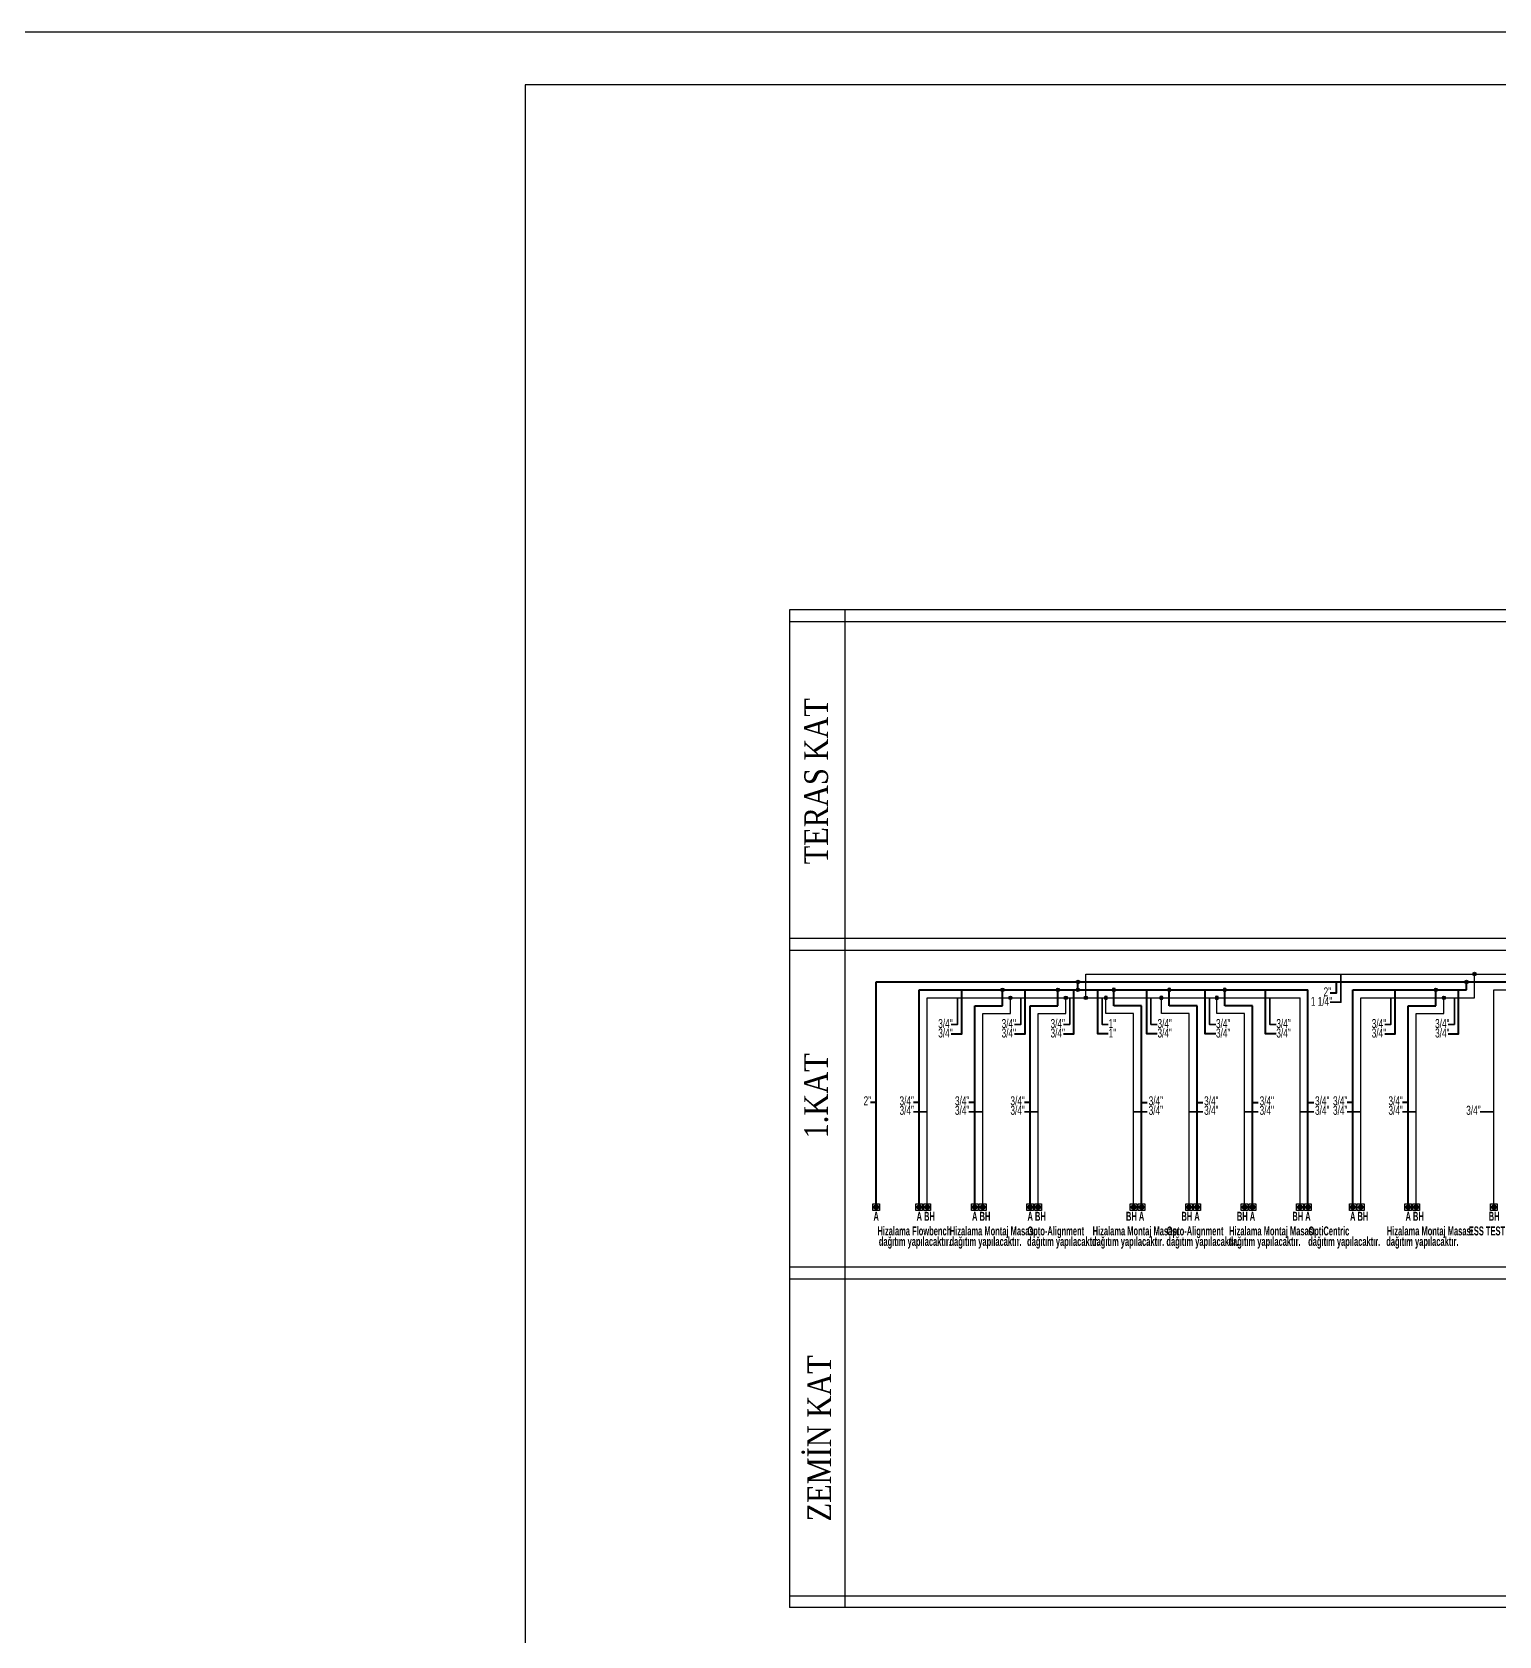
# Model space of a CAD drawing. Header units: centimetres. Extents: x 392964 to 515689, y 49661 to 58661.
# Drawn here: x 502130 to 504907, y 55623 to 58661 of the extents above; entities that cross this region are included whole.
import ezdxf
from ezdxf.enums import TextEntityAlignment as Align

# ---------------------------------------------------------------- set-up
doc = ezdxf.new("R2010")
doc.units = ezdxf.units.CM
doc.linetypes.add('MEDSISTEMBH_LINE', pattern=[1.5, 1.3, 0, -0.2])
doc.layers.add('-M-VALVE', color=7, linetype='Continuous')
for name, color, linetype, lineweight in [('0-KRCN-ANTET', 71, 'Continuous', 30), ('0-KRCN-BAS HAVA', 101, 'BASINÇ HAVA', 35), ('0-KRCN-SHT-02CIHAZ', 132, 'Continuous', 25), ('0-KRCN-Z-ANTET', 71, 'Continuous', 30), ('0-MEK-MED-AZOT', 217, '0-A_LINE', 40), ('_MDS_0', 7, 'Continuous', 30), ('_MDS_BORU_22.00X1.00_BASINÇLI HAVA', 5, 'Continuous', 30), ('_MDS_TEE', 7, 'Continuous', 30)]:
    doc.layers.add(name, color=color, linetype=linetype, lineweight=lineweight)
doc.styles.add('BAYBURT XREF$0$TIMES', font='times.ttf')
doc.styles.add('BORU', font='tahoma.ttf', dxfattribs={"width": 0.5})
doc.styles.add('ON', font='ARIALN.TTF', dxfattribs={"width": 0.8, "height": 6})
doc.styles.add('OYAK', font='arialbd.ttf')
doc.styles.get("Standard").update_dxf_attribs({"font": 'arial.ttf'})
doc.linetypes.add('0-A_LINE', pattern='A,100,-1.5,["A",BORU,S=9,R=0,X=0,Y=-4.5],-9,6', length=116.5)
doc.linetypes.add('BASINÇ HAVA', pattern='A,0.5,-0.2,["BH",Standard,S=0.1,R=0,X=-0.1,Y=-0.05],-0.2', length=0.9)

# ---------------------------------------------------------------- blocks, each defined once
blk = doc.blocks.new('TEE')
at = {"layer": '_MDS_TEE'}
h = blk.add_hatch(color=256, dxfattribs=at)
h.dxf.hatch_style = 1
edge = h.paths.add_edge_path()
edge.add_arc((0, 0), 50, 0, 360)
blk.add_circle((0, 0), 50, dxfattribs=at)
blk = doc.blocks.new('G$C63E5540C')
at = {"layer": '-M-VALVE', "color": 7}
for p, q in [((-4, 0), (4.1, 0)), ((-0.6, 0.5), (-0.6, -0.4)), ((-0.2, 1.4), (-0.2, 1.1)), ((0, -4), (0, 4.1)), ((0.2, 1.4), (0.2, 1.1)), ((0.6, 0.5), (0.6, -0.4))]:
    blk.add_line(p, q, dxfattribs=at)
blk.add_lwpolyline([(-5, 5), (5, 5), (5, -5), (-5, -5)], close=True, dxfattribs=at)
for radius in [3.23, 3.02, 3.02, 2.11, 2.11, 2, 2.01, 1.39, 1.12, 0.808, 0.742, 0.528, 0.449, 0.277, 0.00284]:
    blk.add_circle((0, 0), radius, dxfattribs=at)
for radius, start, end in [(0.594, 7.7463, 172.2537), (0.627, 20.1809, 159.8191), (0.594, 187.7463, 352.2537), (0.627, 200.1809, 339.8191)]:
    blk.add_arc((0, 0), radius, start, end, dxfattribs=at)
for points in [[(-0.2, -0.1), (-0.2, -0.1), (-0.2, -0.1), (-0.2, -0.1), (-0.2, -0.1), (-0.2, -0.1), (-0.2, -0.1), (-0.2, 0), (-0.2, 0), (-0.2, 0), (-0.2, 0), (-0.2, 0.1), (-0.2, 0.1), (-0.2, 0.1), (-0.2, 0.1), (-0.2, 0.1), (-0.2, 0.1), (-0.2, 0.1)], [(0.2, 0.1), (0.2, 0.1), (0.2, 0.1), (0.2, 0.1), (0.2, 0.1), (0.2, 0.1), (0.2, 0.1), (0.2, 0), (0.2, 0), (0.2, 0), (0.2, 0), (0.2, -0.1), (0.2, -0.1), (0.2, -0.1), (0.2, -0.1), (0.2, -0.1), (0.2, -0.1), (0.2, -0.1)]]:
    blk.add_open_spline(points, degree=3, knots=[1.48617, 1.48617, 1.48617, 1.48617, 1.618518, 1.618518, 1.842375, 1.842375, 2.168854, 2.168854, 2.495334, 2.495334, 2.821813, 2.821813, 3.148293, 3.148293, 3.372149, 3.372149, 3.504498, 3.504498, 3.504498, 3.504498], dxfattribs=at)

msp = doc.modelspace()

# ---------------------------------------------------------------- linework, layer by layer
at = {"layer": '0-KRCN-BAS HAVA', "color": 4, "ltscale": 150}
for points in [[(504588.3, 56823.6), (504608.3, 56823.6), (504608.3, 56877)], [(503870.5, 56781.6), (503882.5, 56781.6), (503882.5, 56832)], [(503990.5, 56781.6), (504002.5, 56781.6), (504002.5, 56832)], [(504083, 56781.6), (504095, 56781.6), (504095, 56832)], [(504168, 56781.6), (504156.1, 56781.6), (504156.1, 56832)], [(504260.5, 56781.6), (504248.6, 56781.6), (504248.6, 56832)], [(504371.3, 56781.6), (504359.4, 56781.6), (504359.4, 56832)], [(504485.5, 56781.6), (504473.6, 56781.6), (504473.6, 56832)], [(504691.2, 56781.6), (504703.1, 56781.6), (504703.1, 56832)], [(504811.2, 56781.6), (504823.1, 56781.6), (504823.1, 56832)], [(503825.1, 56615.7), (503799.2, 56615.7)], [(503930.1, 56615.7), (503904.2, 56615.7)], [(504035.1, 56615.7), (504009.2, 56615.7)], [(504215.9, 56615.7), (504241.8, 56615.7)], [(504320.9, 56615.7), (504346.8, 56615.7)], [(504425.9, 56615.7), (504451.8, 56615.7)], [(504530.9, 56615.7), (504556.8, 56615.7)], [(504645.8, 56615.7), (504619.9, 56615.7)], [(504750.8, 56615.7), (504724.9, 56615.7)], [(504898, 56615.7), (504872, 56615.7)]]:
    msp.add_lwpolyline(points, dxfattribs=at)
at = {"layer": '0-KRCN-SHT-02CIHAZ', "color": 8}
for p, q in [((503564.1, 57567), (503564.1, 55677)), ((513155.2, 57567), (503564.1, 57567)), ((503564.1, 57544.5), (513155.2, 57544.5)), ((503669.1, 57567), (503669.1, 55677)), ((513155.2, 56944.5), (503564.1, 56944.5)), ((503564.1, 56922), (513155.2, 56922)), ((513155.2, 56322), (503564.1, 56322)), ((503564.1, 56299.5), (513155.2, 56299.5)), ((503564.1, 55699.5), (513155.2, 55699.5)), ((513155.2, 55677), (503564.1, 55677))]:
    msp.add_line(p, q, dxfattribs=at)
at = {"layer": '0-KRCN-Z-ANTET'}
for points in [[(392964.1, 49661.3), (515688.8, 49661.3), (515688.8, 58661.3), (392964.1, 58661.3)], [(503064.1, 49761.3), (513498.8, 49761.3), (513498.8, 58561.3), (503064.1, 58561.3)]]:
    msp.add_lwpolyline(points, close=True, dxfattribs=at)
at = {"layer": '0-MEK-MED-AZOT'}
for p, q in [((503728.5, 56862), (513155.2, 56862)), ((503728.5, 56435.4), (503728.5, 56862)), ((503810.1, 56847), (504110.5, 56847)), ((503810.1, 56435.4), (503810.1, 56847)), ((503967.6, 56817), (503967.6, 56847)), ((504072.6, 56817), (504072.6, 56847)), ((504110.5, 56847), (504110.5, 56862)), ((504110.5, 56847), (504545.9, 56847)), ((504178.4, 56817), (504178.4, 56847)), ((504283.4, 56817), (504283.4, 56847)), ((504388.4, 56817), (504388.4, 56847)), ((504545.9, 56435.4), (504545.9, 56847)), ((504630.8, 56847), (504846.2, 56847)), ((504630.8, 56435.4), (504630.8, 56847)), ((504788.3, 56817), (504788.3, 56847)), ((504846.2, 56847), (504846.2, 56862)), ((503915.1, 56817), (503967.6, 56817)), ((503915.1, 56435.4), (503915.1, 56817)), ((504020.1, 56817), (504072.6, 56817)), ((504020.1, 56435.4), (504020.1, 56817)), ((504230.9, 56817), (504178.4, 56817)), ((504230.9, 56435.4), (504230.9, 56817)), ((504335.9, 56817), (504283.4, 56817)), ((504335.9, 56435.4), (504335.9, 56817)), ((504440.9, 56817), (504388.4, 56817)), ((504440.9, 56435.4), (504440.9, 56817)), ((504735.8, 56817), (504788.3, 56817)), ((504735.8, 56435.4), (504735.8, 56817))]:
    msp.add_line(p, q, dxfattribs=at)
at = {"layer": '0-MEK-MED-AZOT', "color": 6, "ltscale": 150}
for points in [[(503870.5, 56763.6), (503890.5, 56763.6), (503890.5, 56847)], [(503990.5, 56763.6), (504010.5, 56763.6), (504010.5, 56847)], [(504083, 56763.6), (504103, 56763.6), (504103, 56847)], [(504168, 56763.6), (504148.1, 56763.6), (504148.1, 56847)], [(504260.5, 56763.6), (504240.6, 56763.6), (504240.6, 56847)], [(504371.3, 56763.6), (504351.4, 56763.6), (504351.4, 56847)], [(504485.5, 56763.6), (504465.6, 56763.6), (504465.6, 56847)], [(504588.3, 56841.6), (504600.3, 56841.6), (504600.3, 56862)], [(504691.2, 56763.6), (504711.1, 56763.6), (504711.1, 56847)], [(504811.2, 56763.6), (504831.1, 56763.6), (504831.1, 56847)], [(503728.5, 56633.7), (503717.6, 56633.7)], [(503810.1, 56633.7), (503799.2, 56633.7)], [(503915.1, 56633.7), (503904.2, 56633.7)], [(504020.1, 56633.7), (504009.2, 56633.7)], [(504230.9, 56633.7), (504241.8, 56633.7)], [(504335.9, 56633.7), (504346.8, 56633.7)], [(504440.9, 56633.7), (504451.8, 56633.7)], [(504545.9, 56633.7), (504556.8, 56633.7)], [(504630.8, 56633.7), (504619.9, 56633.7)], [(504735.8, 56633.7), (504724.9, 56633.7)]]:
    msp.add_lwpolyline(points, dxfattribs=at)
at = {"layer": '_MDS_BORU_22.00X1.00_BASINÇLI HAVA', "linetype": 'MEDSISTEMBH_LINE', "ltscale": 80}
for p, q in [((504125.5, 56877), (513155.2, 56877)), ((504125.5, 56832), (504125.5, 56877)), ((504861.2, 56832), (504861.2, 56877)), ((504898, 56847), (504950.4, 56847)), ((504898, 56435.4), (504898, 56847)), ((503825.1, 56832), (504125.5, 56832)), ((503825.1, 56435.4), (503825.1, 56832)), ((503982.6, 56802), (503982.6, 56832)), ((504087.6, 56802), (504087.6, 56832)), ((504125.5, 56832), (504530.9, 56832)), ((504163.4, 56802), (504163.4, 56832)), ((504268.4, 56802), (504268.4, 56832)), ((504373.4, 56802), (504373.4, 56832)), ((504530.9, 56435.4), (504530.9, 56832)), ((504645.8, 56832), (504861.2, 56832)), ((504645.8, 56435.4), (504645.8, 56832)), ((504803.3, 56802), (504803.3, 56832)), ((503930.1, 56802), (503982.6, 56802)), ((503930.1, 56435.4), (503930.1, 56802)), ((504035.1, 56802), (504087.6, 56802)), ((504035.1, 56435.4), (504035.1, 56802)), ((504215.9, 56802), (504163.4, 56802)), ((504215.9, 56435.4), (504215.9, 56802)), ((504320.9, 56802), (504268.4, 56802)), ((504320.9, 56435.4), (504320.9, 56802)), ((504425.9, 56802), (504373.4, 56802)), ((504425.9, 56435.4), (504425.9, 56802)), ((504750.8, 56802), (504803.3, 56802)), ((504750.8, 56435.4), (504750.8, 56802))]:
    msp.add_line(p, q, dxfattribs=at)

# ---------------------------------------------------------------- block references
at = {"layer": '-M-VALVE', "color": 7, "xscale": 1.276512899816038, "yscale": 1.276512899816038, "zscale": 1.276512899816038}
for p in [(503728.5, 56435.4), (503810.1, 56435.4), (503825.1, 56435.4), (503915.1, 56435.4), (503930.1, 56435.4), (504020.1, 56435.4), (504035.1, 56435.4), (504215.9, 56435.4), (504230.9, 56435.4), (504320.9, 56435.4), (504335.9, 56435.4), (504425.9, 56435.4), (504440.9, 56435.4), (504530.9, 56435.4), (504545.9, 56435.4), (504630.8, 56435.4), (504645.8, 56435.4), (504735.8, 56435.4), (504750.8, 56435.4), (504898, 56435.4)]:
    msp.add_blockref('G$C63E5540C', p, dxfattribs=at)
at = {"layer": '_MDS_BORU_22.00X1.00_BASINÇLI HAVA', "linetype": 'MEDSISTEMBH_LINE', "ltscale": 80, "yscale": 0.065, "zscale": 0.065}
for p, xscale, rotation in [((504110.5, 56862), 0.065, 90), ((504110.5, 56847), 0.065, 90), ((504846.2, 56862), 0.065, 90), ((503982.6, 56832), 0.065, 90), ((504087.6, 56832), 0.065, 90), ((504163.4, 56832), -0.065, 270), ((504268.4, 56832), -0.065, 270), ((504373.4, 56832), -0.065, 270), ((504803.3, 56832), 0.065, 90)]:
    msp.add_blockref('TEE', p, dxfattribs=dict(at, xscale=xscale, rotation=rotation))
at = {"layer": '_MDS_TEE', "yscale": 0.065, "zscale": 0.065}
for p, xscale, rotation in [((504861.2, 56877), 0.065, 90), ((503967.6, 56847), 0.065, 90), ((504072.6, 56847), 0.065, 90), ((504178.4, 56847), -0.065, 270), ((504283.4, 56847), -0.065, 270), ((504388.4, 56847), -0.065, 270), ((504788.3, 56847), 0.065, 90), ((504125.5, 56832), 0.065, 90)]:
    msp.add_blockref('TEE', p, dxfattribs=dict(at, xscale=xscale, rotation=rotation))

# ---------------------------------------------------------------- texts
at = {"layer": '0-KRCN-ANTET', "style": 'BAYBURT XREF$0$TIMES', "width": 0.85}
for s, p in [('TERAS KAT', (503614.9, 57242.2)), ('1.KAT', (503614.9, 56646.2)), ('ZEMİN KAT', (503614.9, 55997.5))]:
    msp.add_text(s, height=44.8, rotation=90, dxfattribs=at).set_placement(p, align=Align.MIDDLE)
at = {"layer": '0-KRCN-BAS HAVA', "color": 4, "ltscale": 150, "style": 'ON', "width": 0.8}
for s, p in [('1 1/4"', (504551.5, 56816.8)), ('3/4"', (503846, 56774.8)), ('3/4"', (503966, 56774.8)), ('3/4"', (504058.6, 56774.8)), ('1"', (504168.6, 56774.8)), ('3/4"', (504261.1, 56774.8)), ('3/4"', (504371.9, 56774.8)), ('3/4"', (504486.1, 56774.8)), ('3/4"', (504666.7, 56774.8)), ('3/4"', (504786.7, 56774.8)), ('3/4"', (503772.7, 56610.4)), ('3/4"', (503877.7, 56610.4)), ('3/4"', (503982.7, 56610.4)), ('3/4"', (504244.4, 56610.4)), ('3/4"', (504349.4, 56610.4)), ('3/4"', (504454.4, 56610.4)), ('3/4"', (504559.4, 56610.4)), ('3/4"', (504593.4, 56610.4)), ('3/4"', (504698.4, 56610.4)), ('3/4"', (504845.6, 56610.4))]:
    msp.add_text(s, height=17, dxfattribs=at).set_placement(p)
at = {"layer": '0-MEK-MED-AZOT', "color": 6, "ltscale": 150, "style": 'ON', "width": 0.8}
for s, p in [('2"', (504575.5, 56834.8)), ('3/4"', (503846, 56756.8)), ('3/4"', (503966, 56756.8)), ('3/4"', (504058.6, 56756.8)), ('1"', (504168.6, 56756.8)), ('3/4"', (504261.1, 56756.8)), ('3/4"', (504371.9, 56756.8)), ('3/4"', (504486.1, 56756.8)), ('3/4"', (504666.7, 56756.8)), ('3/4"', (504786.7, 56756.8)), ('2"', (503704.6, 56628.4)), ('3/4"', (503772.7, 56628.4)), ('3/4"', (503877.7, 56628.4)), ('3/4"', (503982.7, 56628.4)), ('3/4"', (504244.4, 56628.4)), ('3/4"', (504349.4, 56628.4)), ('3/4"', (504454.4, 56628.4)), ('3/4"', (504559.4, 56628.4)), ('3/4"', (504593.4, 56628.4)), ('3/4"', (504698.4, 56628.4))]:
    msp.add_text(s, height=17, dxfattribs=at).set_placement(p)
at = {"layer": '_MDS_0', "style": 'OYAK', "width": 0.5}
for s, p in [('A', (503728.5, 56404.5)), ('A', (503810.1, 56404.5)), ('BH', (503829.4, 56404.5)), ('A', (503915.1, 56404.5)), ('BH', (503934.4, 56404.5)), ('A', (504020.1, 56404.5)), ('BH', (504039.4, 56404.5)), ('BH', (504211.7, 56404.5)), ('A', (504230.9, 56404.5)), ('BH', (504316.7, 56404.5)), ('A', (504335.9, 56404.5)), ('BH', (504421.7, 56404.5)), ('A', (504440.9, 56404.5)), ('BH', (504526.7, 56404.5)), ('A', (504545.9, 56404.5)), ('A', (504630.8, 56404.5)), ('BH', (504650, 56404.5)), ('A', (504735.8, 56404.5)), ('BH', (504755, 56404.5)), ('BH', (504898.4, 56404.5))]:
    msp.add_text(s, height=17, dxfattribs=at).set_placement(p, align=Align.BOTTOM_CENTER)
at = {"layer": '_MDS_0', "color": 61, "style": 'OYAK', "width": 0.5}
for s, p in [('Hizalama Flowbench', (503730.9, 56376.8, 0)), ('Hizalama Montaj Masası', (503867.8, 56376.8, 0)), ('Opto-Alignment', (504014.8, 56376.8, 0)), ('Hizalama Montaj Masası', (504138.3, 56376.8, 0)), ('Opto-Alignment', (504278.6, 56376.8, 0)), ('Hizalama Montaj Masası', (504396.6, 56376.8, 0)), ('OptiCentric', (504546.8, 56376.8, 0)), ('Hizalama Montaj Masası', (504695.3, 56376.8, 0)), ('ESS TEST DOLABI', (504850.5, 56376.8, 0)), ('dağıtım yapılacaktır.', (503733.5, 56356.9, 0)), ('dağıtım yapılacaktır.', (503867.3, 56356.9, 0)), ('dağıtım yapılacaktır.', (504014.2, 56356.9, 0)), ('dağıtım yapılacaktır.', (504137.1, 56356.9, 0)), ('dağıtım yapılacaktır.', (504278, 56356.9, 0)), ('dağıtım yapılacaktır.', (504395.5, 56356.9, 0)), ('dağıtım yapılacaktır.', (504546.3, 56356.9, 0)), ('dağıtım yapılacaktır.', (504694.2, 56356.9, 0))]:
    msp.add_text(s, height=17, dxfattribs=at).set_placement(p, align=Align.BOTTOM_LEFT)

doc.saveas('drawing.dxf')
